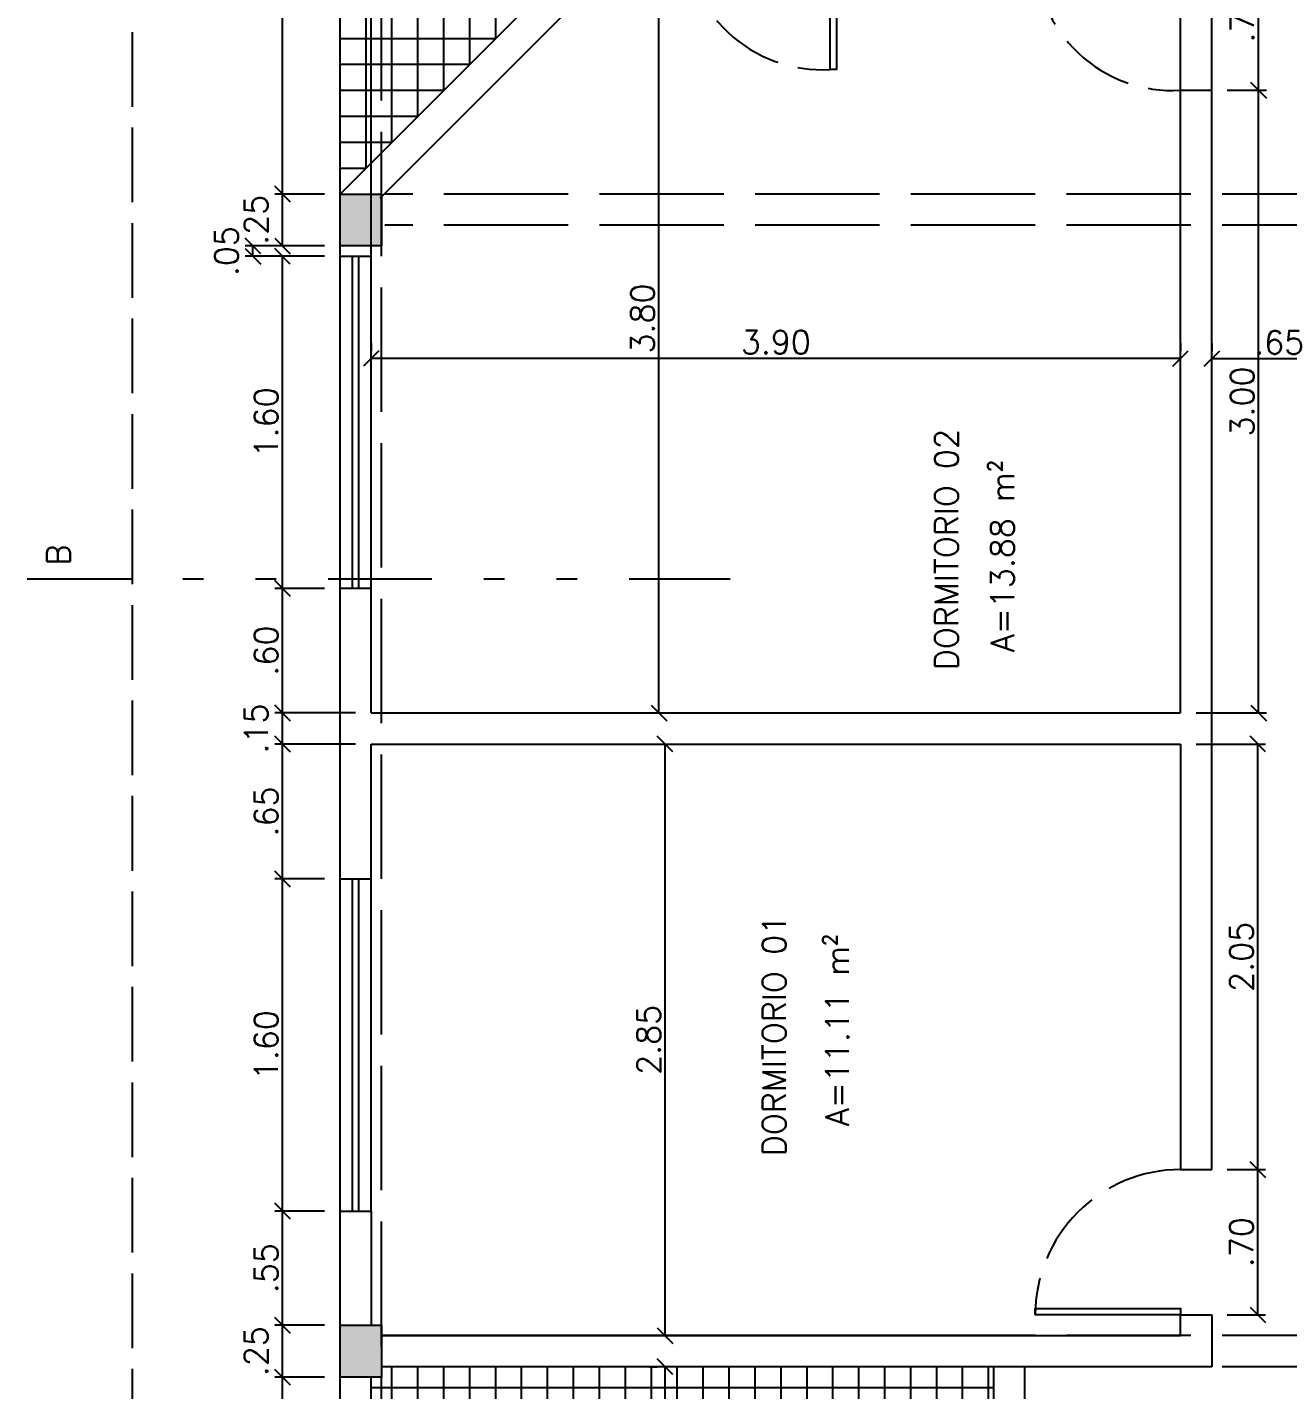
# Model space of a CAD drawing. Header units: inches. Extents: x -2 to 120, y -6 to 26.
# Drawn here: x 50.54 to 56.61, y 3.66 to 10.22 of the extents above; entities that cross this region are included whole.
import ezdxf

# ---------------------------------------------------------------- set-up
doc = ezdxf.new("R2010")
doc.units = ezdxf.units.IN
doc.header["$MEASUREMENT"] = 0
doc.linetypes.add('ACAD_ISO02W100', pattern=[15, 12, -3])
doc.linetypes.add('DIVIDE', pattern=[1.25, 0.5, -0.25, 0, -0.25, 0, -0.25])
for name, color, linetype in [('Alvenaria', 4, 'Continuous'), ('ARQ-COTAS', 1, 'Continuous'), ('ARQ-LINHACORTE', 3, 'DIVIDE'), ('ARQ-TEXTO2', 2, 'Continuous'), ('ARQ-TEXTO3', 3, 'Continuous'), ('Estrutura', 6, 'Continuous'), ('Hachura', 8, 'Continuous'), ('Janela', 3, 'Continuous'), ('Peitoril', 1, 'Continuous'), ('Porta', 3, 'Continuous'), ('Projecao', 1, 'ACAD_ISO02W100')]:
    doc.layers.add(name, color=color, linetype=linetype)
doc.layers.get('0').off()
doc.styles.add('ROMANS', font='romans.shx')
doc.dimstyles.new('1-75', dxfattribs={"dimscale": 0.75, "dimtxt": 0.15, "dimasz": 0.1, "dimexe": 0.05, "dimexo": 0.1, "dimgap": 0.03, "dimtad": 1, "dimzin": 5, "dimdsep": 46, "dimtxsty": 'ROMANS', "dimblk": 'OBLIQUE', "dimcen": 0, "dimclrd": 256, "dimclre": 256, "dimclrt": 2, "dimadec": 0, "dimazin": 0, "dimtfac": 1, "dimtofl": 0, "dimtmove": 2, "dimatfit": 3, "dimfxl": 0.04, "dimtolj": 1, "dimtzin": 1, "dimarcsym": 0})
pattern_1 = [(90, (65.04415, -1.5806), (-0.125, 8e-18), []), (180, (65.04415, -1.5806), (-2e-17, -0.125), [])]

# ---------------------------------------------------------------- blocks, each defined once
blk = doc.blocks.new('_Oblique')
at = {"color": 0, "linetype": 'ByBlock', "lineweight": -2}
blk.add_line((-0.5, -0.5), (0.5, 0.5), dxfattribs=at)
blk = doc.blocks.new('*D673')
at = {"layer": 'ARQ-COTAS', "lineweight": -2, "transparency": 16777216}
for p, q in [((51.9691, 7.5194), (51.7293, 7.5194)), ((51.7668, 6.9194), (51.7668, 7.5194)), ((52.1191, 6.9194), (51.7293, 6.9194))]:
    blk.add_line(p, q, dxfattribs=at)
at = {"layer": 'DEFPOINTS', "color": 0, "transparency": 16777216}
for p in [(51.7668, 7.5194), (52.0441, 7.5194), (52.1941, 6.9194)]:
    blk.add_point(p, dxfattribs=at)
at = {"layer": 'ARQ-COTAS', "lineweight": -2, "transparency": 16777216, "xscale": 0.07500000000000001, "yscale": 0.07500000000000001, "zscale": 0.07500000000000001}
for p, rotation in [((51.7668, 7.5194), 90), ((51.7668, 6.9194), 270)]:
    blk.add_blockref('_Oblique', p, dxfattribs=dict(at, rotation=rotation))
at = {"layer": 'ARQ-COTAS', "color": 2, "transparency": 16777216, "insert": (51.688, 7.2194), "char_height": 0.1125, "attachment_point": 5, "rotation": 90, "style": 'ROMANS'}
blk.add_mtext('\\A1;.60', dxfattribs=at)
blk = doc.blocks.new('*D674')
at = {"layer": 'ARQ-COTAS', "lineweight": -2, "transparency": 16777216}
for p, q in [((52.1191, 6.7694), (51.7293, 6.7694)), ((51.7668, 6.1194), (51.7668, 6.7694)), ((51.9691, 6.1194), (51.7293, 6.1194))]:
    blk.add_line(p, q, dxfattribs=at)
at = {"layer": 'DEFPOINTS', "color": 0, "transparency": 16777216}
for p in [(51.7668, 6.7694), (52.1941, 6.7694), (52.0441, 6.1194)]:
    blk.add_point(p, dxfattribs=at)
at = {"layer": 'ARQ-COTAS', "lineweight": -2, "transparency": 16777216, "xscale": 0.07500000000000001, "yscale": 0.07500000000000001, "zscale": 0.07500000000000001}
for p, rotation in [((51.7668, 6.7694), 90), ((51.7668, 6.1194), 270)]:
    blk.add_blockref('_Oblique', p, dxfattribs=dict(at, rotation=rotation))
at = {"layer": 'ARQ-COTAS', "color": 2, "transparency": 16777216, "insert": (51.688, 6.4444), "char_height": 0.1125, "attachment_point": 5, "rotation": 90, "style": 'ROMANS'}
blk.add_mtext('\\A1;.65', dxfattribs=at)
blk = doc.blocks.new('*D675')
at = {"layer": 'ARQ-COTAS', "lineweight": -2, "transparency": 16777216}
for p, q in [((52.1191, 6.9194), (51.7293, 6.9194)), ((51.7668, 6.7694), (51.7668, 6.9194)), ((52.1191, 6.7694), (51.7293, 6.7694))]:
    blk.add_line(p, q, dxfattribs=at)
at = {"layer": 'DEFPOINTS', "color": 0, "transparency": 16777216}
for p in [(51.7668, 6.9194), (52.1941, 6.9194), (52.1941, 6.7694)]:
    blk.add_point(p, dxfattribs=at)
at = {"layer": 'ARQ-COTAS', "lineweight": -2, "transparency": 16777216, "xscale": 0.07500000000000001, "yscale": 0.07500000000000001, "zscale": 0.07500000000000001}
for p, rotation in [((51.7668, 6.9194), 90), ((51.7668, 6.7694), 270)]:
    blk.add_blockref('_Oblique', p, dxfattribs=dict(at, rotation=rotation))
at = {"layer": 'ARQ-COTAS', "color": 2, "transparency": 16777216, "insert": (51.6393, 6.8444), "char_height": 0.1125, "attachment_point": 5, "rotation": 90, "style": 'ROMANS'}
blk.add_mtext('\\A1;.15', dxfattribs=at)
blk = doc.blocks.new('*D676')
at = {"layer": 'ARQ-COTAS', "lineweight": -2, "transparency": 16777216}
for p, q in [((51.9691, 6.1194), (51.7293, 6.1194)), ((51.7668, 4.5194), (51.7668, 6.1194)), ((51.9691, 4.5194), (51.7293, 4.5194))]:
    blk.add_line(p, q, dxfattribs=at)
at = {"layer": 'DEFPOINTS', "color": 0, "transparency": 16777216}
for p in [(51.7668, 6.1194), (52.0441, 6.1194), (52.0441, 4.5194)]:
    blk.add_point(p, dxfattribs=at)
at = {"layer": 'ARQ-COTAS', "lineweight": -2, "transparency": 16777216, "xscale": 0.07500000000000001, "yscale": 0.07500000000000001, "zscale": 0.07500000000000001}
for p, rotation in [((51.7668, 6.1194), 90), ((51.7668, 4.5194), 270)]:
    blk.add_blockref('_Oblique', p, dxfattribs=dict(at, rotation=rotation))
at = {"layer": 'ARQ-COTAS', "color": 2, "transparency": 16777216, "insert": (51.688, 5.3194), "char_height": 0.1125, "attachment_point": 5, "rotation": 90, "style": 'ROMANS'}
blk.add_mtext('\\A1;1.60', dxfattribs=at)
blk = doc.blocks.new('*D677')
at = {"layer": 'ARQ-COTAS', "lineweight": -2, "transparency": 16777216}
for p, q in [((51.9691, 3.9694), (51.7293, 3.9694)), ((51.7668, 3.7194), (51.7668, 3.9694)), ((51.9691, 3.7194), (51.7293, 3.7194))]:
    blk.add_line(p, q, dxfattribs=at)
at = {"layer": 'DEFPOINTS', "color": 0, "transparency": 16777216}
for p in [(51.7668, 3.9694), (52.0441, 3.9694), (52.0441, 3.7194)]:
    blk.add_point(p, dxfattribs=at)
at = {"layer": 'ARQ-COTAS', "lineweight": -2, "transparency": 16777216, "xscale": 0.07500000000000001, "yscale": 0.07500000000000001, "zscale": 0.07500000000000001}
for p, rotation in [((51.7668, 3.9694), 90), ((51.7668, 3.7194), 270)]:
    blk.add_blockref('_Oblique', p, dxfattribs=dict(at, rotation=rotation))
at = {"layer": 'ARQ-COTAS', "color": 2, "transparency": 16777216, "insert": (51.6393, 3.8444), "char_height": 0.1125, "attachment_point": 5, "rotation": 90, "style": 'ROMANS'}
blk.add_mtext('\\A1;.25', dxfattribs=at)
blk = doc.blocks.new('*D678')
at = {"layer": 'ARQ-COTAS', "lineweight": -2, "transparency": 16777216}
for p, q in [((51.9691, 4.5194), (51.7293, 4.5194)), ((51.7668, 3.9694), (51.7668, 4.5194)), ((51.9691, 3.9694), (51.7293, 3.9694))]:
    blk.add_line(p, q, dxfattribs=at)
at = {"layer": 'DEFPOINTS', "color": 0, "transparency": 16777216}
for p in [(51.7668, 4.5194), (52.0441, 4.5194), (52.0441, 3.9694)]:
    blk.add_point(p, dxfattribs=at)
at = {"layer": 'ARQ-COTAS', "lineweight": -2, "transparency": 16777216, "xscale": 0.07500000000000001, "yscale": 0.07500000000000001, "zscale": 0.07500000000000001}
for p, rotation in [((51.7668, 4.5194), 90), ((51.7668, 3.9694), 270)]:
    blk.add_blockref('_Oblique', p, dxfattribs=dict(at, rotation=rotation))
at = {"layer": 'ARQ-COTAS', "color": 2, "transparency": 16777216, "insert": (51.688, 4.2444), "char_height": 0.1125, "attachment_point": 5, "rotation": 90, "style": 'ROMANS'}
blk.add_mtext('\\A1;.55', dxfattribs=at)
blk = doc.blocks.new('*D679')
at = {"layer": 'ARQ-COTAS', "lineweight": -2, "transparency": 16777216}
for p, q in [((51.9691, 3.7194), (51.7293, 3.7194)), ((51.7668, 1.5694), (51.7668, 3.7194)), ((52.1191, 1.5694), (51.7293, 1.5694))]:
    blk.add_line(p, q, dxfattribs=at)
at = {"layer": 'DEFPOINTS', "color": 0, "transparency": 16777216}
for p in [(51.7668, 3.7194), (52.0441, 3.7194), (52.1941, 1.5694)]:
    blk.add_point(p, dxfattribs=at)
at = {"layer": 'ARQ-COTAS', "lineweight": -2, "transparency": 16777216, "xscale": 0.07500000000000001, "yscale": 0.07500000000000001, "zscale": 0.07500000000000001}
for p, rotation in [((51.7668, 3.7194), 90), ((51.7668, 1.5694), 270)]:
    blk.add_blockref('_Oblique', p, dxfattribs=dict(at, rotation=rotation))
at = {"layer": 'ARQ-COTAS', "color": 2, "transparency": 16777216, "insert": (51.688, 2.6444), "char_height": 0.1125, "attachment_point": 5, "rotation": 90, "style": 'ROMANS'}
blk.add_mtext('\\A1;2.15', dxfattribs=at)
blk = doc.blocks.new('*D683')
at = {"layer": 'ARQ-COTAS', "lineweight": -2, "transparency": 16777216}
for p, q in [((51.9691, 9.1194), (51.7293, 9.1194)), ((51.7668, 7.5194), (51.7668, 9.1194)), ((51.9691, 7.5194), (51.7293, 7.5194))]:
    blk.add_line(p, q, dxfattribs=at)
at = {"layer": 'DEFPOINTS', "color": 0, "transparency": 16777216}
for p in [(51.7668, 9.1194), (52.0441, 9.1194), (52.0441, 7.5194)]:
    blk.add_point(p, dxfattribs=at)
at = {"layer": 'ARQ-COTAS', "lineweight": -2, "transparency": 16777216, "xscale": 0.07500000000000001, "yscale": 0.07500000000000001, "zscale": 0.07500000000000001}
for p, rotation in [((51.7668, 9.1194), 90), ((51.7668, 7.5194), 270)]:
    blk.add_blockref('_Oblique', p, dxfattribs=dict(at, rotation=rotation))
at = {"layer": 'ARQ-COTAS', "color": 2, "transparency": 16777216, "insert": (51.688, 8.3194), "char_height": 0.1125, "attachment_point": 5, "rotation": 90, "style": 'ROMANS'}
blk.add_mtext('\\A1;1.60', dxfattribs=at)
blk = doc.blocks.new('*D684')
at = {"layer": 'ARQ-COTAS', "lineweight": -2, "transparency": 16777216}
for p, q in [((51.9691, 9.1694), (51.5868, 9.1694)), ((51.6243, 9.1194), (51.6243, 9.1694)), ((51.9691, 9.1194), (51.5868, 9.1194))]:
    blk.add_line(p, q, dxfattribs=at)
at = {"layer": 'DEFPOINTS', "color": 0, "transparency": 16777216}
for p in [(51.6243, 9.1694), (52.0441, 9.1694), (52.0441, 9.1194)]:
    blk.add_point(p, dxfattribs=at)
at = {"layer": 'ARQ-COTAS', "lineweight": -2, "transparency": 16777216, "xscale": 0.07500000000000001, "yscale": 0.07500000000000001, "zscale": 0.07500000000000001}
for p, rotation in [((51.6243, 9.1694), 90), ((51.6243, 9.1194), 270)]:
    blk.add_blockref('_Oblique', p, dxfattribs=dict(at, rotation=rotation))
at = {"layer": 'ARQ-COTAS', "color": 2, "transparency": 16777216, "insert": (51.4968, 9.1444), "char_height": 0.1125, "attachment_point": 5, "rotation": 90, "style": 'ROMANS'}
blk.add_mtext('\\A1;.05', dxfattribs=at)
blk = doc.blocks.new('*D685')
at = {"layer": 'ARQ-COTAS', "lineweight": -2, "transparency": 16777216}
for p, q in [((51.9691, 9.4194), (51.7293, 9.4194)), ((51.7668, 9.1694), (51.7668, 9.4194)), ((51.9691, 9.1694), (51.7293, 9.1694))]:
    blk.add_line(p, q, dxfattribs=at)
at = {"layer": 'DEFPOINTS', "color": 0, "transparency": 16777216}
for p in [(51.7668, 9.4194), (52.0441, 9.4194), (52.0441, 9.1694)]:
    blk.add_point(p, dxfattribs=at)
at = {"layer": 'ARQ-COTAS', "lineweight": -2, "transparency": 16777216, "xscale": 0.07500000000000001, "yscale": 0.07500000000000001, "zscale": 0.07500000000000001}
for p, rotation in [((51.7668, 9.4194), 90), ((51.7668, 9.1694), 270)]:
    blk.add_blockref('_Oblique', p, dxfattribs=dict(at, rotation=rotation))
at = {"layer": 'ARQ-COTAS', "color": 2, "transparency": 16777216, "insert": (51.6393, 9.2944), "char_height": 0.1125, "attachment_point": 5, "rotation": 90, "style": 'ROMANS'}
blk.add_mtext('\\A1;.25', dxfattribs=at)
blk = doc.blocks.new('*D686')
at = {"layer": 'ARQ-COTAS', "lineweight": -2, "transparency": 16777216}
for p, q in [((51.9691, 13.1694), (51.7293, 13.1694)), ((51.7668, 9.4194), (51.7668, 13.1694)), ((51.9691, 9.4194), (51.7293, 9.4194))]:
    blk.add_line(p, q, dxfattribs=at)
at = {"layer": 'DEFPOINTS', "color": 0, "transparency": 16777216}
for p in [(51.7668, 13.1694), (52.0441, 13.1694), (52.0441, 9.4194)]:
    blk.add_point(p, dxfattribs=at)
at = {"layer": 'ARQ-COTAS', "lineweight": -2, "transparency": 16777216, "xscale": 0.07500000000000001, "yscale": 0.07500000000000001, "zscale": 0.07500000000000001}
for p, rotation in [((51.7668, 13.1694), 90), ((51.7668, 9.4194), 270)]:
    blk.add_blockref('_Oblique', p, dxfattribs=dict(at, rotation=rotation))
at = {"layer": 'ARQ-COTAS', "color": 2, "transparency": 16777216, "insert": (51.688, 11.2944), "char_height": 0.1125, "attachment_point": 5, "rotation": 90, "style": 'ROMANS'}
blk.add_mtext('\\A1;3.75', dxfattribs=at)
blk = doc.blocks.new('*D724')
at = {"layer": 'ARQ-COTAS', "lineweight": -2, "transparency": 16777216}
for p, q in [((56.2441, 8.7006), (56.2441, 8.6631)), ((56.8941, 8.7006), (56.8941, 8.6631)), ((56.8941, 8.6256), (56.2441, 8.6256))]:
    blk.add_line(p, q, dxfattribs=at)
at = {"layer": 'DEFPOINTS', "color": 0, "transparency": 16777216}
for p in [(56.2441, 8.6256), (56.2441, 8.6256), (56.8941, 8.6256)]:
    blk.add_point(p, dxfattribs=at)
at = {"layer": 'ARQ-COTAS', "lineweight": -2, "transparency": 16777216, "xscale": 0.07500000000000001, "yscale": 0.07500000000000001, "zscale": 0.07500000000000001, "rotation": 180}
blk.add_blockref('_Oblique', (56.2441, 8.6256), dxfattribs=at)
at = {"layer": 'ARQ-COTAS', "lineweight": -2, "transparency": 16777216, "xscale": 0.07500000000000001, "yscale": 0.07500000000000001, "zscale": 0.07500000000000001}
blk.add_blockref('_Oblique', (56.8941, 8.6256), dxfattribs=at)
at = {"layer": 'ARQ-COTAS', "color": 2, "transparency": 16777216, "insert": (56.5691, 8.7044), "char_height": 0.1125, "attachment_point": 5, "style": 'ROMANS'}
blk.add_mtext('\\A1;.65', dxfattribs=at)
blk = doc.blocks.new('*D725')
at = {"layer": 'ARQ-COTAS', "lineweight": -2, "transparency": 16777216}
for p, q in [((52.1941, 8.7018), (52.1941, 8.6643)), ((56.0941, 8.7018), (56.0941, 8.6643)), ((56.0941, 8.6268), (52.1941, 8.6268))]:
    blk.add_line(p, q, dxfattribs=at)
at = {"layer": 'DEFPOINTS', "color": 0, "transparency": 16777216}
for p in [(52.1941, 8.6268), (52.1941, 8.6268), (56.0941, 8.6268)]:
    blk.add_point(p, dxfattribs=at)
at = {"layer": 'ARQ-COTAS', "lineweight": -2, "transparency": 16777216, "xscale": 0.07500000000000001, "yscale": 0.07500000000000001, "zscale": 0.07500000000000001, "rotation": 180}
blk.add_blockref('_Oblique', (52.1941, 8.6268), dxfattribs=at)
at = {"layer": 'ARQ-COTAS', "lineweight": -2, "transparency": 16777216, "xscale": 0.07500000000000001, "yscale": 0.07500000000000001, "zscale": 0.07500000000000001}
blk.add_blockref('_Oblique', (56.0941, 8.6268), dxfattribs=at)
at = {"layer": 'ARQ-COTAS', "color": 2, "transparency": 16777216, "insert": (54.1441, 8.7056), "char_height": 0.1125, "attachment_point": 5, "style": 'ROMANS'}
blk.add_mtext('\\A1;3.90', dxfattribs=at)
blk = doc.blocks.new('*D736')
at = {"layer": 'ARQ-COTAS', "lineweight": -2, "transparency": 16777216}
for p, q in [((53.5353, 3.7694), (53.5728, 3.7694)), ((53.6103, 1.5694), (53.6103, 3.7694)), ((53.5353, 1.5694), (53.5728, 1.5694))]:
    blk.add_line(p, q, dxfattribs=at)
at = {"layer": 'DEFPOINTS', "color": 0, "transparency": 16777216}
for p in [(53.6103, 3.7694), (53.6103, 3.7694), (53.6103, 1.5694)]:
    blk.add_point(p, dxfattribs=at)
at = {"layer": 'ARQ-COTAS', "lineweight": -2, "transparency": 16777216, "xscale": 0.07500000000000001, "yscale": 0.07500000000000001, "zscale": 0.07500000000000001}
for p, rotation in [((53.6103, 3.7694), 90), ((53.6103, 1.5694), 270)]:
    blk.add_blockref('_Oblique', p, dxfattribs=dict(at, rotation=rotation))
at = {"layer": 'ARQ-COTAS', "color": 2, "transparency": 16777216, "insert": (53.5315, 2.6694), "char_height": 0.1125, "attachment_point": 5, "rotation": 90, "style": 'ROMANS'}
blk.add_mtext('\\A1;2.20', dxfattribs=at)
blk = doc.blocks.new('*D737')
at = {"layer": 'ARQ-COTAS', "lineweight": -2, "transparency": 16777216}
for p, q in [((53.5353, 6.7694), (53.5728, 6.7694)), ((53.6103, 3.9194), (53.6103, 6.7694)), ((53.5353, 3.9194), (53.5728, 3.9194))]:
    blk.add_line(p, q, dxfattribs=at)
at = {"layer": 'DEFPOINTS', "color": 0, "transparency": 16777216}
for p in [(53.6103, 6.7694), (53.6103, 6.7694), (53.6103, 3.9194)]:
    blk.add_point(p, dxfattribs=at)
at = {"layer": 'ARQ-COTAS', "lineweight": -2, "transparency": 16777216, "xscale": 0.07500000000000001, "yscale": 0.07500000000000001, "zscale": 0.07500000000000001}
for p, rotation in [((53.6103, 6.7694), 90), ((53.6103, 3.9194), 270)]:
    blk.add_blockref('_Oblique', p, dxfattribs=dict(at, rotation=rotation))
at = {"layer": 'ARQ-COTAS', "color": 2, "transparency": 16777216, "insert": (53.5315, 5.3444), "char_height": 0.1125, "attachment_point": 5, "rotation": 90, "style": 'ROMANS'}
blk.add_mtext('\\A1;2.85', dxfattribs=at)
blk = doc.blocks.new('*D738')
at = {"layer": 'ARQ-COTAS', "lineweight": -2, "transparency": 16777216}
for p, q in [((53.5058, 10.7194), (53.5433, 10.7194)), ((53.5808, 6.9194), (53.5808, 10.7194)), ((53.5058, 6.9194), (53.5433, 6.9194))]:
    blk.add_line(p, q, dxfattribs=at)
at = {"layer": 'DEFPOINTS', "color": 0, "transparency": 16777216}
for p in [(53.5808, 10.7194), (53.5808, 10.7194), (53.5808, 6.9194)]:
    blk.add_point(p, dxfattribs=at)
at = {"layer": 'ARQ-COTAS', "lineweight": -2, "transparency": 16777216, "xscale": 0.07500000000000001, "yscale": 0.07500000000000001, "zscale": 0.07500000000000001}
for p, rotation in [((53.5808, 10.7194), 90), ((53.5808, 6.9194), 270)]:
    blk.add_blockref('_Oblique', p, dxfattribs=dict(at, rotation=rotation))
at = {"layer": 'ARQ-COTAS', "color": 2, "transparency": 16777216, "insert": (53.502, 8.8194), "char_height": 0.1125, "attachment_point": 5, "rotation": 90, "style": 'ROMANS'}
blk.add_mtext('\\A1;3.80', dxfattribs=at)
blk = doc.blocks.new('*D739')
at = {"layer": 'ARQ-COTAS', "lineweight": -2, "transparency": 16777216}
for p, q in [((56.3191, 4.7194), (56.5042, 4.7194)), ((56.4667, 4.0194), (56.4667, 4.7194)), ((56.3191, 4.0194), (56.5042, 4.0194))]:
    blk.add_line(p, q, dxfattribs=at)
at = {"layer": 'DEFPOINTS', "color": 0, "transparency": 16777216}
for p in [(56.2441, 4.7194), (56.4667, 4.7194), (56.2441, 4.0194)]:
    blk.add_point(p, dxfattribs=at)
at = {"layer": 'ARQ-COTAS', "lineweight": -2, "transparency": 16777216, "xscale": 0.07500000000000001, "yscale": 0.07500000000000001, "zscale": 0.07500000000000001}
for p, rotation in [((56.4667, 4.7194), 90), ((56.4667, 4.0194), 270)]:
    blk.add_blockref('_Oblique', p, dxfattribs=dict(at, rotation=rotation))
at = {"layer": 'ARQ-COTAS', "color": 2, "transparency": 16777216, "insert": (56.388, 4.3694), "char_height": 0.1125, "attachment_point": 5, "rotation": 90, "style": 'ROMANS'}
blk.add_mtext('\\A1;.70', dxfattribs=at)
blk = doc.blocks.new('*D740')
at = {"layer": 'ARQ-COTAS', "lineweight": -2, "transparency": 16777216}
for p, q in [((56.1691, 6.7694), (56.5042, 6.7694)), ((56.4667, 4.7194), (56.4667, 6.7694)), ((56.3191, 4.7194), (56.5042, 4.7194))]:
    blk.add_line(p, q, dxfattribs=at)
at = {"layer": 'DEFPOINTS', "color": 0, "transparency": 16777216}
for p in [(56.0941, 6.7694), (56.4667, 6.7694), (56.2441, 4.7194)]:
    blk.add_point(p, dxfattribs=at)
at = {"layer": 'ARQ-COTAS', "lineweight": -2, "transparency": 16777216, "xscale": 0.07500000000000001, "yscale": 0.07500000000000001, "zscale": 0.07500000000000001}
for p, rotation in [((56.4667, 6.7694), 90), ((56.4667, 4.7194), 270)]:
    blk.add_blockref('_Oblique', p, dxfattribs=dict(at, rotation=rotation))
at = {"layer": 'ARQ-COTAS', "color": 2, "transparency": 16777216, "insert": (56.388, 5.7444), "char_height": 0.1125, "attachment_point": 5, "rotation": 90, "style": 'ROMANS'}
blk.add_mtext('\\A1;2.05', dxfattribs=at)
blk = doc.blocks.new('*D741')
at = {"layer": 'ARQ-COTAS', "lineweight": -2, "transparency": 16777216}
for p, q in [((56.3191, 9.9194), (56.5079, 9.9194)), ((56.4704, 6.9194), (56.4704, 9.9194)), ((56.1691, 6.9194), (56.5079, 6.9194))]:
    blk.add_line(p, q, dxfattribs=at)
at = {"layer": 'DEFPOINTS', "color": 0, "transparency": 16777216}
for p in [(56.2441, 9.9194), (56.4704, 9.9194), (56.0941, 6.9194)]:
    blk.add_point(p, dxfattribs=at)
at = {"layer": 'ARQ-COTAS', "lineweight": -2, "transparency": 16777216, "xscale": 0.07500000000000001, "yscale": 0.07500000000000001, "zscale": 0.07500000000000001}
for p, rotation in [((56.4704, 9.9194), 90), ((56.4704, 6.9194), 270)]:
    blk.add_blockref('_Oblique', p, dxfattribs=dict(at, rotation=rotation))
at = {"layer": 'ARQ-COTAS', "color": 2, "transparency": 16777216, "insert": (56.3917, 8.4194), "char_height": 0.1125, "attachment_point": 5, "rotation": 90, "style": 'ROMANS'}
blk.add_mtext('\\A1;3.00', dxfattribs=at)
blk = doc.blocks.new('*D742')
at = {"layer": 'ARQ-COTAS', "lineweight": -2, "transparency": 16777216}
for p, q in [((56.3229, 10.6194), (56.5079, 10.6194)), ((56.4704, 9.9194), (56.4704, 10.6194)), ((56.3229, 9.9194), (56.5079, 9.9194))]:
    blk.add_line(p, q, dxfattribs=at)
at = {"layer": 'DEFPOINTS', "color": 0, "transparency": 16777216}
for p in [(56.2479, 10.6194), (56.4704, 10.6194), (56.2479, 9.9194)]:
    blk.add_point(p, dxfattribs=at)
at = {"layer": 'ARQ-COTAS', "lineweight": -2, "transparency": 16777216, "xscale": 0.07500000000000001, "yscale": 0.07500000000000001, "zscale": 0.07500000000000001}
for p, rotation in [((56.4704, 10.6194), 90), ((56.4704, 9.9194), 270)]:
    blk.add_blockref('_Oblique', p, dxfattribs=dict(at, rotation=rotation))
at = {"layer": 'ARQ-COTAS', "color": 2, "transparency": 16777216, "insert": (56.3917, 10.2694), "char_height": 0.1125, "attachment_point": 5, "rotation": 90, "style": 'ROMANS'}
blk.add_mtext('\\A1;.70', dxfattribs=at)

msp = doc.modelspace()

# ---------------------------------------------------------------- hatches: boundary and pattern name
at = {"layer": 'Hachura', "ltscale": 0.03}
h = msp.add_hatch(dxfattribs=at)
h.set_pattern_fill('NET', color=256, angle=90)
h.set_pattern_definition(pattern_1)
h.paths.add_polyline_path([(61.1941, 2.9694), (60.1941, 2.9694), (60.1941, -1.3652), (61.7894, 0.2794), (63.1819, 1.715), (64.3987, 2.9694)])
h.paths.add_polyline_path([(61.6006, 1.3626), (61.6006, 1.4327), (61.5947, 1.4327), (61.5947, 1.3633), (61.6006, 1.3626, -1.008789), (61.6123, 1.5027), (61.6123, 1.4327), (61.6182, 1.4327), (61.6182, 1.502), (61.6123, 1.5027, -0.991288)], flags=16)
h.paths.add_polyline_path([(61.6592, 1.4327), (61.6592, 1.4785), (61.6533, 1.4846), (61.6533, 1.4327)], flags=0)
h.paths.add_polyline_path([(61.665, 1.4327), (61.6709, 1.4327), (61.6709, 1.4594), (61.665, 1.4707)], flags=0)
h.paths.add_polyline_path([(61.6358, 1.4327), (61.6358, 1.4964), (61.6299, 1.4988), (61.6299, 1.4327)], flags=0)
h.paths.add_polyline_path([(54.1941, 1.4194), (53.1941, 1.4194), (52.2441, 1.4194), (52.2441, -1.3806), (56.5441, -1.3806), (56.5441, -1.3306), (56.5441, -0.6306), (56.5441, 1.4194)])
h.paths.add_polyline_path([(54.1014, -0.117), (54.1014, -0.0469), (54.0955, -0.0469), (54.0955, -0.1163), (54.1014, -0.117, -1.008789), (54.1131, 0.0231), (54.1131, -0.0469), (54.119, -0.0469), (54.119, 0.0223), (54.1131, 0.0231, -0.991288)], flags=16)
h.paths.add_polyline_path([(54.1658, -0.009), (54.1658, -0.0469), (54.1717, -0.0469), (54.1717, -0.0202)], flags=0)
h.paths.add_polyline_path([(54.1483, -0.0469), (54.1483, 0.0098), (54.1424, 0.0137), (54.1424, -0.0469)], flags=0)
h.paths.add_polyline_path([(54.1541, -0.0469), (54.16, -0.0469), (54.16, -0.0011), (54.1541, 0.005)], flags=0)
h.paths.add_polyline_path([(54.1307, -0.0469), (54.1307, 0.0192), (54.1248, 0.021), (54.1248, -0.0469)], flags=0)
h.paths.add_polyline_path([(52.2441, 13.2194), (52.2441, 13.1694), (52.2441, 9.6194), (53.4941, 10.8694), (53.7041, 10.8694), (54.4041, 10.8694), (56.8941, 10.8694), (56.8941, 13.2294)])
h.paths.add_polyline_path([(52.2441, -1.3806), (52.2441, -1.5806), (56.5441, -1.5806), (56.5441, -1.3806)])
h.paths.add_polyline_path([(52.0441, 1.4194), (52.0441, -1.3306), (52.2441, -1.3306), (52.2441, 1.4194)])
h.paths.add_polyline_path([(52.0441, 13.1694), (52.0441, 9.4194), (52.2441, 9.6194), (52.2441, 13.1694)])
h.paths.add_polyline_path([(52.2441, 13.4194), (52.2441, 13.2194), (56.8941, 13.2294), (56.8941, 13.4294)])
h.paths.add_polyline_path([(57.1445, 9.2694), (57.1443, 3.9194), (57.5441, 3.9194), (59.5441, 3.9194), (59.9441, 3.9194), (59.9441, 5.9194), (59.0441, 5.9194), (59.0441, 5.9494, -0.393089), (59.9441, 6.9173), (59.9441, 6.9244, -0.376581), (59.0446, 7.8894), (59.0441, 7.8894), (59.0441, 7.9194), (59.9441, 7.9194), (59.9441, 9.2694)])
h.paths.add_polyline_path([(58.5569, 6.8653), (58.5569, 6.7952), (58.5627, 6.7952), (58.5627, 6.8645), (58.5569, 6.8653, -0.991288), (58.5451, 6.7251), (58.5451, 6.7952), (58.5393, 6.7952), (58.5393, 6.7258), (58.5451, 6.7251, -1.008789)], flags=16)
h.paths.add_polyline_path([(59.0441, 5.9494), (59.9441, 5.9494), (59.9441, 6.9173, 0.393089)], flags=17)
h.paths.add_polyline_path([(59.0446, 7.8894, 0.376581), (59.9441, 6.9244), (59.9441, 7.8894)], flags=17)
h.paths.add_polyline_path([(59.9441, 7.8894), (59.9441, 6.9244, 0.017544), (60.0142, 6.9198, -0.007728), (60.0441, 6.9194), (60.0441, 7.8894)])
h.paths.add_polyline_path([(59.9441, 6.9173), (59.9441, 5.9494), (60.0441, 5.9494), (60.0441, 6.9194, -0.0075), (60.0142, 6.9198, 0.018053)])
h.paths.add_polyline_path([(59.9441, 5.9194), (59.9441, 3.9194), (60.0441, 3.9194), (60.0441, 5.9194)])
h.paths.add_polyline_path([(59.9441, 9.2694), (59.9441, 7.9194), (60.0441, 7.9194), (60.0441, 9.2694)])
h.paths.add_polyline_path([(57.0441, 9.2694), (57.0441, 8.5694), (57.0441, 4.5694), (57.0441, 3.9194), (57.1443, 3.9194), (57.1445, 9.2694)])
h.paths.add_polyline_path([(57.1445, 9.4194), (57.1445, 9.2694), (59.9441, 9.2694), (59.9441, 9.4194)])
h.paths.add_polyline_path([(57.5441, 9.9194), (57.1445, 9.9194), (57.1445, 9.4194), (59.9441, 9.4194), (59.9441, 9.9194), (59.5441, 9.9194)])
h.paths.add_polyline_path([(57.0441, 9.9194), (57.0441, 9.4194), (57.1445, 9.4194), (57.1445, 9.9194)])
h.paths.add_polyline_path([(59.9441, 9.9194), (59.9441, 9.4194), (60.0441, 9.4194), (60.0441, 9.9194)])
h.paths.add_polyline_path([(61.5769, 1.5213), (61.5769, 2.0543), (61.4081, 2.0543), (61.4081, 1.5213)], flags=24)
h.paths.add_polyline_path([(61.3992, 1.2848), (61.3992, 2.0321), (61.2304, 2.0321), (61.2304, 1.2848)], flags=24)
h.paths.add_polyline_path([(53.8857, 1.2506), (53.5026, 1.2506), (53.5026, 1.0818), (53.8857, 1.0818)], flags=24)
h.paths.add_polyline_path([(52.8857, 1.2506), (52.5026, 1.2506), (52.5026, 1.0818), (52.8857, 1.0818)], flags=24)
h.paths.add_polyline_path([(56.3848, 0.1948), (56.3848, 0.594), (56.2161, 0.594), (56.2161, 0.1948)], flags=24)
h.paths.add_polyline_path([(55.4125, 1.2018), (55.1258, 1.2018), (55.1258, 1.0331), (55.4125, 1.0331)], flags=24)
h.paths.add_polyline_path([(54.8857, 1.2506), (54.5026, 1.2506), (54.5026, 1.0818), (54.8857, 1.0818)], flags=24)
h.paths.add_polyline_path([(56.1357, 1.2506), (55.7526, 1.2506), (55.7526, 1.0818), (56.1357, 1.0818)], flags=24)
h.paths.add_polyline_path([(56.3848, -1.1239), (56.3848, -0.8373), (56.2161, -0.8373), (56.2161, -1.1239)], flags=24)
h.paths.add_polyline_path([(56.3361, -1.5989), (56.3361, -1.3123), (56.1673, -1.3123), (56.1673, -1.5989)], flags=9)
h.paths.add_polyline_path([(54.0776, 0.0416), (54.0776, 0.5747), (53.9089, 0.5747), (53.9089, 0.0416)], flags=24)
h.paths.add_polyline_path([(53.8166, -0.166), (53.8166, 0.6081), (53.6479, 0.6081), (53.6479, -0.166)], flags=24)
h.paths.add_polyline_path([(55.846, 11.0527), (55.4523, 11.0527), (55.4523, 10.8839), (55.846, 10.8839)], flags=24)
h.paths.add_polyline_path([(54.1975, 11.0527), (53.9108, 11.0527), (53.9108, 10.8839), (54.1975, 10.8839)], flags=24)
h.paths.add_polyline_path([(53.7264, 11.0378), (53.4719, 11.0378), (53.4719, 10.869), (53.7264, 10.869)], flags=24)
h.paths.add_polyline_path([(56.4798, 11.8493), (56.4798, 12.2484), (56.311, 12.2484), (56.311, 11.8493)], flags=24)
h.paths.add_polyline_path([(56.4351, 13.1852), (56.4351, 13.4718), (56.2664, 13.4718), (56.2664, 13.1852)], flags=9)
h.paths.add_polyline_path([(55.0088, 11.7433), (55.0088, 12.5174), (54.8401, 12.5174), (54.8401, 11.7433)], flags=24)
h.paths.add_polyline_path([(52.2625, 1.2018), (51.9758, 1.2018), (51.9758, 1.0331), (52.2625, 1.0331)], flags=9)
h.paths.add_polyline_path([(58.7437, 8.6266), (58.3446, 8.6266), (58.3446, 8.4578), (58.7437, 8.4578)], flags=24)
h.paths.add_polyline_path([(58.7437, 4.2473), (58.3446, 4.2473), (58.3446, 4.0786), (58.7437, 4.0786)], flags=24)
h.paths.add_polyline_path([(57.4875, 4.2473), (57.2008, 4.2473), (57.2008, 4.0786), (57.4875, 4.0786)], flags=24)
h.paths.add_polyline_path([(59.8875, 4.2473), (59.6008, 4.2473), (59.6008, 4.0786), (59.8875, 4.0786)], flags=24)
h.paths.add_polyline_path([(57.7243, 6.3675), (57.7243, 6.7666), (57.5555, 6.7666), (57.5555, 6.3675)], flags=24)
h.paths.add_polyline_path([(57.7243, 4.1011), (57.7243, 4.3877), (57.5555, 4.3877), (57.5555, 4.1011)], flags=24)
h.paths.add_polyline_path([(57.7243, 8.7737), (57.7243, 9.0603), (57.5555, 9.0603), (57.5555, 8.7737)], flags=24)
h.paths.add_polyline_path([(58.043, 9.2011), (58.043, 9.4877), (57.8743, 9.4877), (57.8743, 9.2011)], flags=9)
h.paths.add_polyline_path([(58.5214, 6.8838), (58.5214, 7.4168), (58.3527, 7.4168), (58.3527, 6.8838)], flags=24)
h.paths.add_polyline_path([(58.3016, 6.4053), (58.3016, 7.6883), (58.1328, 7.6883), (58.1328, 6.4053)], flags=24)
h.paths.add_polyline_path([(60.2125, 4.2376), (59.9258, 4.2376), (59.9258, 4.0689), (60.2125, 4.0689)], flags=9)
h.paths.add_polyline_path([(60.2625, 8.4653), (59.9758, 8.4653), (59.9758, 8.2966), (60.2625, 8.2966)], flags=9)
h.paths.add_polyline_path([(57.1625, 4.2217), (56.8758, 4.2217), (56.8758, 4.0529), (57.1625, 4.0529)], flags=9)
h.paths.add_polyline_path([(57.4862, 9.5892), (57.1996, 9.5892), (57.1996, 9.4204), (57.4862, 9.4204)], flags=24)
h.paths.add_polyline_path([(58.7437, 9.5892), (58.3446, 9.5892), (58.3446, 9.4204), (58.7437, 9.4204)], flags=24)
h.paths.add_polyline_path([(59.8865, 9.5892), (59.5999, 9.5892), (59.5999, 9.4204), (59.8865, 9.4204)], flags=24)
h.paths.add_polyline_path([(57.7243, 9.5261), (57.7243, 9.8127), (57.5555, 9.8127), (57.5555, 9.5261)], flags=24)
h.paths.add_polyline_path([(57.1494, 9.5754), (56.8628, 9.5754), (56.8628, 9.4066), (57.1494, 9.4066)], flags=9)
h.paths.add_polyline_path([(60.2125, 9.6177), (59.9258, 9.6177), (59.9258, 9.4489), (60.2125, 9.4489)], flags=9)
h = msp.add_hatch(dxfattribs=at)
h.set_pattern_fill('AR-CONC', color=256, scale=0.01, angle=90)
h.set_pattern_definition([(140, (65.04415, -1.5806), (0.00627521, 0.07172602), [0.0075, -0.0825]), (85, (65.04415, -1.5806), (-0.0752192, -0.01387513), [0.006, -0.066]), (190.45144, (65.04467, -1.574625), (-0.068944, 0.05785088), [0.00637402, -0.0701142]), (136.1842, (65.02415, -1.5806), (0.01655193, 0.10672413), [0.01125, -0.12375]), (186.63564, (65.02553, -1.57171), (-0.09741186, 0.0934662), [0.00956103, -0.1051714]), (81.18416, (65.02415, -1.5806), (-0.09741186, 0.0934662), [0.009, -0.099]), (111, (65.02915, -1.5706), (0.04026189, 0.0596907), [0.0075, -0.0825]), (56, (65.02915, -1.5706), (-0.072515, 0.02433153), [0.006, -0.066]), (161.45144, (65.0325, -1.56563), (-0.03225312, 0.08402224), [0.00637402, -0.0701142]), (127.5, (65.044147, -1.580602), (-0.033289385, 0.001215986), [0, -0.0652, 0, -0.067, 0, -0.06625]), (97.5, (65.044147, -1.580602), (-0.03944117, 0.026306954), [0, -0.0382, 0, -0.0637, 0, -0.02525]), (57.5, (65.044147, -1.602902), (0.002255487, 0.053382244), [0, -0.025, 0, -0.078, 0, -0.1035]), (47.5, (65.044147, -1.6129), (-0.0100105, 0.05831862), [0, -0.0325, 0, -0.0518, 0, -0.0735])])
h.paths.add_polyline_path([(59.9441, -1.3806), (59.9441, -1.5806), (60.1941, -1.5806), (60.1941, -1.3806)])
h.paths.add_polyline_path([(57.1441, -1.5806), (57.1441, -1.3806), (56.8941, -1.3806), (56.8941, -1.5806)])
h.paths.add_polyline_path([(56.8943, 3.9194), (56.8943, 3.7694), (57.1441, 3.7694), (57.1441, 3.9194)])
h.paths.add_polyline_path([(59.9441, 3.9194), (59.9441, 3.7694), (60.1941, 3.7694), (60.1941, 3.9194)])
h.paths.add_polyline_path([(59.9441, 9.4194), (59.9441, 9.2694), (60.1941, 9.2694), (60.1941, 9.4194)])
h.paths.add_polyline_path([(56.8945, 9.4194), (56.8945, 9.2694), (57.1441, 9.2694), (57.1441, 9.4194)])
h.paths.add_polyline_path([(52.2441, -1.3306), (52.0441, -1.3306), (52.0441, -1.5806), (52.2441, -1.5806)])
h.paths.add_polyline_path([(52.0441, 3.9694), (52.0441, 3.7194), (52.2441, 3.7194), (52.2441, 3.9694)])
h.paths.add_polyline_path([(52.0441, 9.1694), (52.2441, 9.1694), (52.2441, 9.4194), (52.0441, 9.4194)])
h.paths.add_polyline_path([(52.0441, 13.1694), (52.2441, 13.1694), (52.2441, 13.4194), (52.0441, 13.4194)])
h.paths.add_polyline_path([(59.9441, 13.2294), (60.1941, 13.2294), (60.1941, 13.4294), (59.9441, 13.4294)])
h.paths.add_polyline_path([(64.8441, 13.4294), (64.8441, 13.1794), (65.0441, 13.1794), (65.0441, 13.4294)])
h.paths.add_polyline_path([(64.8441, 9.4794), (64.8441, 9.2294), (65.0441, 9.2294), (65.0441, 9.4794)])
h.paths.add_polyline_path([(64.8441, 3.9694), (64.8441, 3.7194), (65.0441, 3.7194), (65.0441, 3.9694)])
h.paths.add_polyline_path([(64.8441, -1.3306), (64.8441, -1.5806), (65.0441, -1.5806), (65.0441, -1.3306)])
h.paths.add_polyline_path([(58.5214, 12.0944), (58.5214, 12.6274), (58.3527, 12.6274), (58.3527, 12.0944)], flags=9)
h.paths.add_polyline_path([(58.3565, 11.9418), (58.3565, 12.5231), (58.1877, 12.5231), (58.1877, 11.9418)], flags=9)
h = msp.add_hatch(dxfattribs=at)
h.set_pattern_fill('NET', color=256, angle=90)
h.set_pattern_definition(pattern_1)
h.paths.add_polyline_path([(57.0441, 13.2294), (57.0441, 10.8294), (57.1445, 10.8294), (57.1446, 13.2294)])
h.paths.add_polyline_path([(58.2441, 13.2794), (57.1446, 13.2794), (57.1446, 13.2294), (59.9441, 13.2294), (59.9441, 13.2794), (59.2441, 13.2794)])
h.paths.add_polyline_path([(52.1941, 3.7194), (52.1941, 1.5694), (52.2441, 1.5694), (52.2441, 3.7194)])
h = msp.add_hatch(dxfattribs=at)
h.set_pattern_fill('NET', color=256, angle=90)
h.set_pattern_definition(pattern_1)
h.paths.add_polyline_path([(55.1941, 3.7694), (52.2441, 3.7694), (52.2441, 1.5694), (53.1941, 1.5694), (54.1941, 1.5694), (55.1941, 1.5694), (55.1941, 1.6694), (54.5941, 1.6694), (54.5941, 1.6994), (54.5949, 1.6994, -0.399638), (55.1941, 2.2694)])
h.paths.add_polyline_path([(55.1941, 1.6994), (55.1941, 2.2694, 0.399638), (54.5949, 1.6994)], flags=17)
h.paths.add_polyline_path([(54.1931, 2.1699), (54.1931, 3.3244), (54.0243, 3.3244), (54.0243, 2.1699)], flags=24)

# ---------------------------------------------------------------- linework, layer by layer
at = {"layer": 'Alvenaria', "ltscale": 0.03}
for p, q in [((52.0441, 7.5194), (52.0441, 14.4194)), ((52.1941, 7.5194), (52.1941, 14.4194)), ((56.0941, 7.5852), (56.0941, 14.4194)), ((56.2441, 7.3194), (56.2441, 14.4194)), ((53.4941, 10.8694), (52.0441, 9.4194)), ((53.5563, 10.7194), (52.2352, 9.3983))]:
    msp.add_line(p, q, dxfattribs=at)
at = {"layer": 'Alvenaria'}
for p, q in [((56.0941, 6.9194), (56.0941, 9.9194)), ((56.0941, 9.9194), (56.2441, 9.9194)), ((56.2441, 4.7194), (56.2441, 9.9194)), ((52.0441, 9.1194), (52.0441, 9.1694)), ((52.1941, 9.1194), (52.1941, 9.1694)), ((52.0441, 9.1194), (52.1941, 9.1194)), ((52.0441, 6.1194), (52.0441, 7.5194)), ((52.1941, 7.5194), (52.0441, 7.5194)), ((52.1941, 6.9194), (52.1941, 7.5194)), ((52.1941, 6.9194), (56.0941, 6.9194)), ((52.1941, 6.1194), (52.1941, 6.7694)), ((52.1941, 6.7694), (56.0941, 6.7694)), ((56.0941, 6.7694), (56.0941, 4.7194)), ((52.0441, 6.1194), (52.1941, 6.1194)), ((56.0941, 4.7194), (56.2441, 4.7194)), ((52.0441, 3.9694), (52.0441, 4.5194)), ((52.0441, 4.5194), (52.1941, 4.5194)), ((52.1941, 4.5194), (52.1941, 3.9694)), ((56.0941, 3.9194), (56.0941, 4.0194)), ((56.0941, 4.0194), (56.2441, 4.0194)), ((56.2441, 4.0194), (56.2441, 3.7694)), ((55.1941, 3.9194), (52.2441, 3.9194)), ((52.2441, 3.9194), (56.0941, 3.9194)), ((55.1941, 3.7694), (52.2441, 3.7694)), ((55.1941, 2.2694), (55.1941, 3.7694)), ((55.3441, 3.1194), (55.3441, 3.7694)), ((56.2441, 3.7694), (55.3441, 3.7694)), ((52.0441, 1.4194), (52.0441, 3.7194)), ((52.1941, 1.5694), (52.1941, 3.7194))]:
    msp.add_line(p, q, dxfattribs=at)
at = {"layer": 'ARQ-LINHACORTE'}
msp.add_line((50.5369, 7.5659), (53.9235, 7.5659), dxfattribs=at)
at = {"layer": 'Estrutura'}
for p, q in [((52.0441, 9.1694), (52.0441, 9.4194)), ((52.0441, 9.4194), (52.2441, 9.4194)), ((52.2441, 9.4194), (52.2441, 9.1694)), ((52.2441, 9.1694), (52.0441, 9.1694)), ((52.0441, 3.7194), (52.0441, 3.9694)), ((52.0441, 3.9694), (52.2441, 3.9694)), ((52.2441, 3.9694), (52.2441, 3.7194)), ((52.2441, 3.7194), (52.0441, 3.7194))]:
    msp.add_line(p, q, dxfattribs=at)
at = {"layer": 'Janela'}
for p, q in [((52.1041, 7.5194), (52.1041, 9.1194)), ((52.1341, 7.5194), (52.1341, 9.1194)), ((52.1041, 4.5194), (52.1041, 6.1194)), ((52.1341, 4.5194), (52.1341, 6.1194))]:
    msp.add_line(p, q, dxfattribs=at)
at = {"layer": 'Peitoril'}
for p, q in [((52.0441, 7.5194), (52.0441, 9.1194)), ((52.1941, 7.5194), (52.1941, 9.1194)), ((52.0441, 4.5194), (52.0441, 6.1194)), ((52.1941, 4.5194), (52.1941, 6.1194))]:
    msp.add_line(p, q, dxfattribs=at)
at = {"layer": 'Porta', "ltscale": 0.05}
for points in [[(54.4062, 10.7194), (54.4362, 10.7194), (54.4362, 10.0194), (54.4062, 10.0194)], [(55.3941, 4.0194), (55.3941, 4.0494), (56.0941, 4.0494), (56.0941, 4.0194)]]:
    msp.add_lwpolyline(points, close=True, dxfattribs=at)
at = {"layer": 'Projecao', "ltscale": 0.03}
msp.add_line((51.0441, -2.5806), (51.0441, 14.4194), dxfattribs=at)
at = {"layer": 'Projecao', "ltscale": 0.05}
for p, q in [((52.0441, 9.4194), (52.0441, 13.1694)), ((52.2441, -1.3806), (52.2441, 13.1694)), ((56.8941, 9.4194), (52.2593, 9.4194)), ((56.8941, 9.2694), (52.2593, 9.2694)), ((56.8941, 3.9194), (52.2441, 3.9194)), ((56.8941, 3.7694), (52.2441, 3.7694))]:
    msp.add_line(p, q, dxfattribs=at)
at = {"layer": 'Projecao', "ltscale": 0.03}
for centre, radius, start, end in [((54.3673, 10.6794), 0.6611, 180, 273.36936), ((56.0553, 10.5794), 0.6611, 180, 273.36936), ((56.0941, 4.0194), 0.7, 89.99999, 180)]:
    msp.add_arc(centre, radius, start, end, dxfattribs=at)

# ---------------------------------------------------------------- texts
at = {"layer": 'ARQ-TEXTO2', "char_height": 0.1125, "attachment_point": 1, "rotation": 90, "style": 'ROMANS'}
for s, insert in [('A=13.88 m²', (55.1795, 7.2121)), ('B', (50.6308, 7.6298)), ('A=11.11 m²', (54.3837, 4.9288))]:
    msp.add_mtext(s, dxfattribs=dict(at, insert=insert))
at = {"layer": 'ARQ-TEXTO3', "char_height": 0.1125, "attachment_point": 5, "rotation": 90, "style": 'ROMANS'}
for s, insert in [('DORMITORIO 02', (54.9665, 7.7064)), ('DORMITORIO 01', (54.1362, 5.3651))]:
    msp.add_mtext(s, dxfattribs=dict(at, insert=insert))

# ---------------------------------------------------------------- dimensions: what is measured, and where the dimension line sits
at = {"layer": 'ARQ-COTAS'}
for base, p1, p2, angle, picture, middle in [((51.7668, 13.1694), (52.0441, 9.4194), (52.0441, 13.1694), 90, '*D686', (51.688, 11.2944)), ((53.5808, 10.7194), (53.5808, 6.9194), (53.5808, 10.7194), 90, '*D738', (53.502, 8.8194)), ((56.4704, 10.6194), (56.2479, 9.9194), (56.2479, 10.6194), 90, '*D742', (56.3917, 10.2694)), ((56.4704, 9.9194), (56.0941, 6.9194), (56.2441, 9.9194), 90, '*D741', (56.3917, 8.4194)), ((51.7668, 9.4194), (52.0441, 9.1694), (52.0441, 9.4194), 90, '*D685', (51.6393, 9.2944)), ((51.6243, 9.1694), (52.0441, 9.1194), (52.0441, 9.1694), 90, '*D684', (51.4968, 9.1444)), ((51.7668, 9.1194), (52.0441, 7.5194), (52.0441, 9.1194), 90, '*D683', (51.688, 8.3194)), ((52.1941, 8.6268), (56.0941, 8.6268), (52.1941, 8.6268), 180, '*D725', (54.1441, 8.7056)), ((56.2441, 8.6256), (56.8941, 8.6256), (56.2441, 8.6256), 180, '*D724', (56.5691, 8.7044)), ((51.7668, 7.5194), (52.1941, 6.9194), (52.0441, 7.5194), 90, '*D673', (51.688, 7.2194)), ((51.7668, 6.9194), (52.1941, 6.7694), (52.1941, 6.9194), 90, '*D675', (51.6393, 6.8444)), ((51.7668, 6.7694), (52.0441, 6.1194), (52.1941, 6.7694), 90, '*D674', (51.688, 6.4444)), ((53.6103, 6.7694), (53.6103, 3.9194), (53.6103, 6.7694), 90, '*D737', (53.5315, 5.3444)), ((56.4667, 6.7694), (56.2441, 4.7194), (56.0941, 6.7694), 90, '*D740', (56.388, 5.7444)), ((51.7668, 6.1194), (52.0441, 4.5194), (52.0441, 6.1194), 90, '*D676', (51.688, 5.3194)), ((56.4667, 4.7194), (56.2441, 4.0194), (56.2441, 4.7194), 90, '*D739', (56.388, 4.3694)), ((51.7668, 4.5194), (52.0441, 3.9694), (52.0441, 4.5194), 90, '*D678', (51.688, 4.2444)), ((51.7668, 3.9694), (52.0441, 3.7194), (52.0441, 3.9694), 90, '*D677', (51.6393, 3.8444)), ((51.7668, 3.7194), (52.1941, 1.5694), (52.0441, 3.7194), 90, '*D679', (51.688, 2.6444)), ((53.6103, 3.7694), (53.6103, 1.5694), (53.6103, 3.7694), 90, '*D736', (53.5315, 2.6694))]:
    dim = msp.add_linear_dim(base=base, p1=p1, p2=p2, angle=angle, dimstyle='1-75', dxfattribs=at)
    dim.commit()
    dim.dimension.update_dxf_attribs({"geometry": picture, "text_midpoint": middle})

doc.saveas('drawing.dxf')
